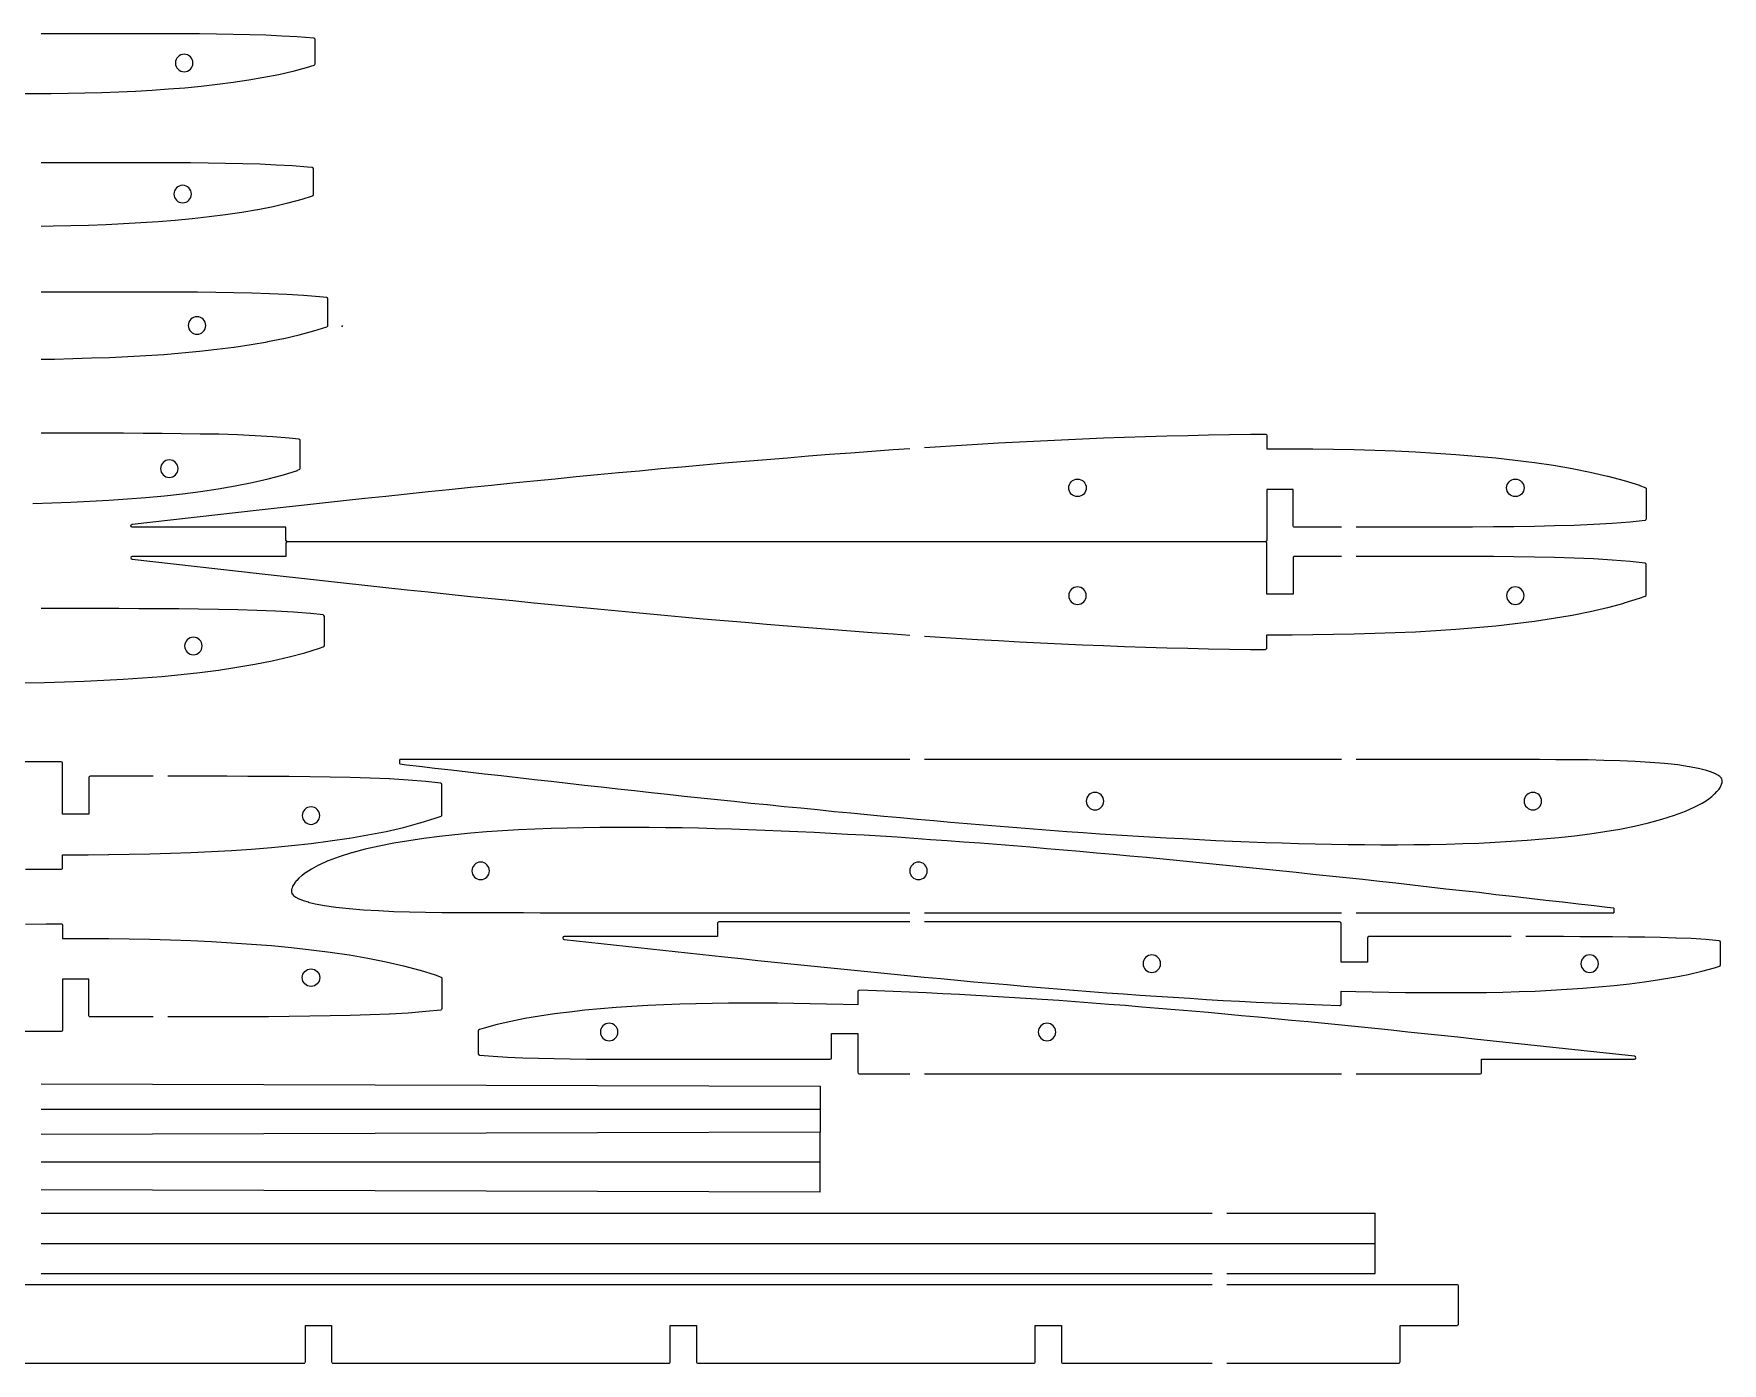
# Model space of a CAD drawing. Header units: millimetres. Extents: x 2 to 380, y 0 to 97.
# Drawn here: x 264.5 to 380.2, y -0.1 to 91 of the extents above; entities that cross this region are included whole.
import ezdxf

# ---------------------------------------------------------------- set-up
doc = ezdxf.new("R2010")
doc.units = ezdxf.units.MM
doc.layers.get('0').update_dxf_attribs({"color": 18, "lineweight": 20, "true_color": 0x000000})
doc.layers.add('+0.1mm', color=18, linetype='Continuous', lineweight=20, true_color=0x000000)

msp = doc.modelspace()

# ---------------------------------------------------------------- linework, layer by layer
at = {"layer": '+0.1mm'}
for p, q in [((284.65, 71), (284.58, 70.9)), ((285.65, 71), (285.58, 70.9)), ((289.57, 40.96), (289.58, 41.27)), ((372.75, 31.07), (372.74, 30.76))]:
    msp.add_line(p, q, dxfattribs=at)
at = {"layer": '+0.1mm', "flags": 128}
for points in [[(263.35, 86.88), (264.51, 86.88, 0.001581), (264.51, 86.88), (265.68, 86.89, 0.00169), (265.68, 86.89), (266.84, 86.91, 0.001779), (266.84, 86.91), (268, 86.93, 0.002018), (268, 86.93), (269.16, 86.97, 0.002115), (269.16, 86.97), (270.31, 87.01, 0.002342), (270.31, 87.01), (271.46, 87.06, 0.002533), (271.46, 87.06), (272.6, 87.13, 0.002841), (272.6, 87.13), (273.73, 87.2, 0.003099), (273.73, 87.2), (274.85, 87.29, 0.003484), (274.85, 87.29), (275.96, 87.4, 0.003827), (275.97, 87.4), (277.07, 87.52, 0.004416), (277.07, 87.52), (278.15, 87.66, 0.004902), (278.15, 87.66), (279.22, 87.82, 0.005676), (279.22, 87.82), (280.26, 88, 0.006612), (280.26, 88), (281.28, 88.2, 0.00755), (281.28, 88.2), (282.25, 88.42, 0.008925), (282.26, 88.42), (283.18, 88.67, 0.010628), (283.18, 88.67), (283.7, 88.83, 0.32761), (283.77, 88.93), (283.77, 90.58, 0.391173), (283.68, 90.68), (282.54, 90.77, 0.005172), (282.54, 90.77), (281.49, 90.83, 0.003807), (281.49, 90.83), (280.4, 90.88, 0.003091), (280.4, 90.88), (279.29, 90.92, 0.00234), (279.29, 90.92), (278.15, 90.94, 0.001762), (278.15, 90.94), (277.01, 90.96, 0.001283), (277.01, 90.96), (275.85, 90.97, 0.000965), (275.85, 90.97), (274.68, 90.97, 0.000575), (274.68, 90.97), (273.51, 90.98, 0.000271), (273.51, 90.98), (272.34, 90.98, 0.00025), (272.34, 90.98), (271.15, 90.98), (269.97, 90.98), (268.78, 90.98), (267.59, 90.98), (266.39, 90.98), (265.2, 90.98), (264.99, 90.98)], [(264.99, 77.81), (265.83, 77.82, 0.001779), (265.83, 77.82), (267.04, 77.84, 0.002018), (267.04, 77.84), (268.25, 77.88, 0.002115), (268.25, 77.88), (269.45, 77.92, 0.002342), (269.45, 77.92), (270.64, 77.98, 0.002533), (270.64, 77.98), (271.83, 78.05, 0.002841), (271.83, 78.05), (273.01, 78.13, 0.003099), (273.01, 78.13), (274.19, 78.22, 0.003484), (274.19, 78.22), (275.35, 78.33, 0.003827), (275.35, 78.33), (276.5, 78.46, 0.004416), (276.5, 78.46), (277.63, 78.6, 0.004902), (277.63, 78.6), (278.74, 78.77, 0.005676), (278.75, 78.77), (279.83, 78.95, 0.006612), (279.84, 78.95), (280.89, 79.16, 0.00755), (280.89, 79.16), (281.91, 79.4, 0.008925), (281.92, 79.4), (282.88, 79.66, 0.010628), (282.88, 79.66), (283.59, 79.88, 0.32761), (283.66, 79.97), (283.66, 81.71, 0.383108), (283.57, 81.81), (283.25, 81.84, 0.007014), (283.25, 81.84), (282.21, 81.93, 0.005172), (282.21, 81.93), (281.11, 81.99, 0.003807), (281.11, 81.99), (279.97, 82.04, 0.003091), (279.97, 82.04), (278.81, 82.08, 0.00234), (278.81, 82.08), (277.63, 82.1, 0.001762), (277.63, 82.1), (276.43, 82.12, 0.001283), (276.43, 82.12), (275.22, 82.13, 0.000965), (275.22, 82.13), (274.01, 82.14, 0.000575), (274.01, 82.14), (272.79, 82.14, 0.000271), (272.79, 82.14), (271.56, 82.14, 0.00025), (271.56, 82.14), (270.33, 82.15), (269.09, 82.15), (267.85, 82.15), (266.61, 82.15), (265.36, 82.15), (264.99, 82.15)], [(284.65, 71), (284.65, 72.82, 0.383108), (284.56, 72.92), (284.07, 72.97, 0.007014), (284.07, 72.97), (282.98, 73.06, 0.005172), (282.98, 73.06), (281.84, 73.12, 0.003807), (281.84, 73.12), (280.65, 73.17, 0.003091), (280.65, 73.17), (279.44, 73.21, 0.00234), (279.44, 73.21), (278.21, 73.24, 0.001762), (278.21, 73.24), (276.96, 73.26, 0.001283), (276.96, 73.26), (275.7, 73.27, 0.000965), (275.7, 73.27), (274.44, 73.28, 0.000575), (274.44, 73.28), (273.17, 73.28, 0.000271), (273.17, 73.28), (271.89, 73.28, 0.00025), (271.89, 73.28), (270.6, 73.28), (269.32, 73.29), (268.03, 73.29), (266.73, 73.29), (265.43, 73.29), (264.99, 73.29)], [(264.99, 68.69), (265.92, 68.7, 0.001779), (265.92, 68.7), (267.18, 68.73, 0.002018), (267.18, 68.73), (268.44, 68.77, 0.002115), (268.44, 68.77), (269.69, 68.81, 0.002342), (269.69, 68.81), (270.94, 68.87, 0.002533), (270.94, 68.87), (272.17, 68.94, 0.002841), (272.18, 68.94), (273.41, 69.02, 0.003099), (273.41, 69.02), (274.63, 69.12, 0.003484), (274.63, 69.12), (275.84, 69.24, 0.003827), (275.84, 69.24), (277.03, 69.37, 0.004416), (277.04, 69.37), (278.21, 69.52, 0.004902), (278.22, 69.52), (279.38, 69.69, 0.005676), (279.38, 69.69), (280.51, 69.88, 0.006612), (280.51, 69.89), (281.61, 70.1, 0.00755), (281.62, 70.1), (282.68, 70.35, 0.008925), (282.68, 70.35), (283.69, 70.62, 0.010628), (283.69, 70.62), (284.58, 70.9)], [(264.44, 58.8), (265.74, 58.84, 0.002115), (265.74, 58.84), (267.04, 58.89, 0.002342), (267.04, 58.89), (268.34, 58.95, 0.002533), (268.34, 58.95), (269.63, 59.02, 0.002841), (269.63, 59.02), (270.91, 59.11, 0.003099), (270.91, 59.11), (272.18, 59.21, 0.003484), (272.18, 59.21), (273.44, 59.33, 0.003827), (273.44, 59.33), (274.68, 59.47, 0.004416), (274.68, 59.47), (275.91, 59.63, 0.004902), (275.91, 59.63), (277.12, 59.8, 0.005676), (277.12, 59.81), (278.3, 60.01, 0.006612), (278.3, 60.01), (279.45, 60.24, 0.00755), (279.45, 60.24), (280.55, 60.49, 0.008925), (280.56, 60.49), (281.6, 60.77, 0.010628), (281.61, 60.77), (282.57, 61.07, 0.012991), (282.57, 61.08), (282.68, 61.12, 0.313287), (282.75, 61.21), (282.75, 63.11, 0.383108), (282.66, 63.21), (282, 63.28, 0.007014), (281.99, 63.28), (280.86, 63.37, 0.005172), (280.86, 63.37), (279.67, 63.44, 0.003807), (279.67, 63.44), (278.44, 63.5, 0.003091), (278.44, 63.5), (277.18, 63.54, 0.00234), (277.18, 63.54), (275.9, 63.56, 0.001762), (275.9, 63.56), (274.6, 63.58, 0.001283), (274.6, 63.58), (273.3, 63.6, 0.000965), (273.29, 63.6), (271.98, 63.6, 0.000575), (271.98, 63.6), (270.65, 63.61, 0.000271), (270.65, 63.61), (269.33, 63.61, 0.00025), (269.32, 63.61), (267.99, 63.61), (266.65, 63.61), (265.31, 63.61), (264.99, 63.61)], [(281.87, 56.18, -0.414178), (281.77, 56.28), (281.77, 57.18), (271.24, 57.18, -0.945405), (271.23, 57.38), (279.93, 58.36), (281.38, 58.52), (282.83, 58.68), (284.28, 58.84), (285.72, 59, -0.000273), (285.72, 59), (287.17, 59.16, -0.000261), (287.17, 59.16), (288.62, 59.31, -0.000257), (288.62, 59.31), (290.07, 59.46, -0.000256), (290.07, 59.46), (291.52, 59.62, -0.000263), (291.52, 59.62), (292.96, 59.77, -0.000261), (292.96, 59.77), (294.41, 59.92), (295.86, 60.06, -0.000256), (295.86, 60.06), (297.31, 60.21), (298.76, 60.35, -0.000272), (298.76, 60.35), (300.21, 60.5, -0.000272), (300.21, 60.5), (301.66, 60.64, -0.000292), (301.66, 60.64), (303.11, 60.78, -0.000333), (303.11, 60.78), (304.55, 60.92, -0.000291), (304.55, 60.92), (306, 61.05, -0.00039), (306, 61.05), (307.45, 61.19, -0.000334), (307.45, 61.19), (308.9, 61.32, -0.00039), (308.9, 61.32), (310.35, 61.45, -0.00043), (310.35, 61.45), (311.79, 61.58, -0.000391), (311.79, 61.58), (313.24, 61.7, -0.00049), (313.24, 61.7), (314.69, 61.82, -0.00047), (314.69, 61.82), (316.13, 61.94, -0.000531), (316.13, 61.94), (317.58, 62.06, -0.000509), (317.58, 62.06), (319.02, 62.17, -0.000572), (319.02, 62.17), (320.47, 62.28, -0.00057), (320.47, 62.28), (321.91, 62.39, -0.000571), (321.91, 62.39), (323.36, 62.49, -0.000693), (323.36, 62.49), (324.51, 62.57)], [(325.51, 62.64), (326.25, 62.68, -0.000692), (326.25, 62.68), (327.69, 62.78, -0.000694), (327.69, 62.78), (329.14, 62.86, -0.000712), (329.14, 62.86), (330.58, 62.95, -0.000753), (330.58, 62.95), (332.02, 63.03, -0.000792), (332.02, 63.03), (333.47, 63.1, -0.000812), (333.47, 63.1), (334.91, 63.17, -0.000813), (334.91, 63.17), (336.35, 63.23, -0.000893), (336.35, 63.23), (337.79, 63.29, -0.000933), (337.79, 63.29), (339.23, 63.35, -0.000915), (339.23, 63.35), (340.67, 63.4, -0.001055), (340.67, 63.4), (342.11, 63.44, -0.001077), (342.11, 63.44), (343.55, 63.47, -0.001118), (343.55, 63.47), (344.98, 63.5, -0.001201), (344.98, 63.5), (346.42, 63.53, -0.001284), (346.42, 63.53), (347.85, 63.54, -0.001369), (347.85, 63.54), (348.87, 63.55, -0.41581), (348.97, 63.45), (348.97, 62.55), (350.71, 62.55, -0.001581), (350.71, 62.55), (352.13, 62.54, -0.00169), (352.13, 62.54), (353.54, 62.52, -0.001779), (353.54, 62.52), (354.95, 62.49, -0.002018), (354.96, 62.49), (356.36, 62.45, -0.002115), (356.36, 62.45), (357.76, 62.4, -0.002342), (357.76, 62.4), (359.16, 62.34, -0.002533), (359.16, 62.34), (360.55, 62.26, -0.002841), (360.55, 62.26), (361.93, 62.16, -0.003099), (361.93, 62.16), (363.29, 62.05, -0.003484), (363.3, 62.05), (364.65, 61.92, -0.003827), (364.65, 61.92), (365.99, 61.78, -0.004416), (365.99, 61.78), (367.31, 61.61, -0.004902), (367.32, 61.61), (368.62, 61.42, -0.005676), (368.62, 61.42), (369.89, 61.2, -0.006612), (369.89, 61.2), (371.13, 60.95, -0.00755), (371.13, 60.95), (372.32, 60.68, -0.008925), (372.33, 60.68), (373.45, 60.37, -0.010628), (373.46, 60.37), (374.5, 60.05, -0.012991), (374.5, 60.04), (374.9, 59.9, -0.313287), (374.97, 59.8), (374.97, 57.74, -0.383108), (374.88, 57.64), (373.86, 57.53, -0.007014), (373.86, 57.53), (372.64, 57.44, -0.005172), (372.64, 57.44), (371.36, 57.36, -0.003807), (371.36, 57.36), (370.03, 57.3, -0.003091), (370.03, 57.3), (368.68, 57.26, -0.00234), (368.68, 57.26), (367.3, 57.23, -0.001762), (367.3, 57.23), (365.9, 57.21, -0.001283), (365.9, 57.21), (364.49, 57.2, -0.000965), (364.49, 57.2), (363.07, 57.19, -0.000575), (363.07, 57.19), (361.65, 57.18, -0.000271), (361.65, 57.18), (360.22, 57.18, -0.00025), (360.22, 57.18), (358.78, 57.18), (357.34, 57.18), (355.9, 57.18), (355.09, 57.18)], [(354.09, 57.18), (352.99, 57.18), (350.87, 57.18, -0.414214), (350.77, 57.28), (350.77, 59.77), (348.97, 59.77), (348.97, 56.28, -0.414201), (348.87, 56.18)], [(281.87, 56.18, 0.414178), (281.77, 56.08), (281.77, 55.18), (271.24, 55.18, 0.945405), (271.23, 54.98), (279.93, 54), (281.38, 53.84), (282.83, 53.68), (284.28, 53.52), (285.72, 53.36, 0.000273), (285.72, 53.36), (287.17, 53.2, 0.000261), (287.17, 53.2), (288.62, 53.05, 0.000257), (288.62, 53.05), (290.07, 52.89, 0.000256), (290.07, 52.89), (291.52, 52.74, 0.000263), (291.52, 52.74), (292.96, 52.59, 0.000261), (292.96, 52.59), (294.41, 52.44), (295.86, 52.29, 0.000256), (295.86, 52.29), (297.31, 52.15), (298.76, 52, 0.000272), (298.76, 52), (300.21, 51.86, 0.000272), (300.21, 51.86), (301.66, 51.72, 0.000292), (301.66, 51.72), (303.11, 51.58, 0.000333), (303.11, 51.58), (304.55, 51.44, 0.000291), (304.55, 51.44), (306, 51.3, 0.00039), (306, 51.3), (307.45, 51.17, 0.000334), (307.45, 51.17), (308.9, 51.04, 0.00039), (308.9, 51.04), (310.35, 50.91, 0.00043), (310.35, 50.91), (311.79, 50.78, 0.000391), (311.79, 50.78), (313.24, 50.66, 0.00049), (313.24, 50.66), (314.69, 50.53, 0.00047), (314.69, 50.53), (316.13, 50.42, 0.000531), (316.13, 50.42), (317.58, 50.3, 0.000509), (317.58, 50.3), (319.02, 50.19, 0.000572), (319.02, 50.19), (320.47, 50.08, 0.00057), (320.47, 50.08), (321.91, 49.97, 0.000571), (321.91, 49.97), (323.36, 49.87, 0.000693), (323.36, 49.87), (324.51, 49.79)], [(354.09, 55.18), (352.99, 55.18), (350.87, 55.18, 0.414214), (350.77, 55.08), (350.77, 52.59), (348.97, 52.59), (348.97, 56.08, 0.414201), (348.87, 56.18)], [(325.51, 49.72), (326.25, 49.67, 0.000692), (326.25, 49.67), (327.69, 49.58, 0.000694), (327.69, 49.58), (329.14, 49.49, 0.000712), (329.14, 49.49), (330.58, 49.41, 0.000753), (330.58, 49.41), (332.02, 49.33, 0.000792), (332.02, 49.33), (333.47, 49.26, 0.000812), (333.47, 49.26), (334.91, 49.19, 0.000813), (334.91, 49.19), (336.35, 49.12, 0.000893), (336.35, 49.12), (337.79, 49.07, 0.000933), (337.79, 49.07), (339.23, 49.01, 0.000915), (339.23, 49.01), (340.67, 48.96, 0.001055), (340.67, 48.96), (342.11, 48.92, 0.001077), (342.11, 48.92), (343.55, 48.88, 0.001118), (343.55, 48.88), (344.98, 48.85, 0.001201), (344.98, 48.85), (346.42, 48.83, 0.001284), (346.42, 48.83), (347.85, 48.81, 0.001369), (347.85, 48.81), (348.87, 48.81, 0.41581), (348.97, 48.91), (348.97, 49.81), (350.71, 49.81, 0.001581), (350.71, 49.81), (352.13, 49.82, 0.00169), (352.13, 49.82), (353.54, 49.84, 0.001779), (353.54, 49.84), (354.95, 49.87, 0.002018), (354.96, 49.87), (356.36, 49.91, 0.002115), (356.36, 49.91), (357.76, 49.96, 0.002342), (357.76, 49.96), (359.16, 50.02, 0.002533), (359.16, 50.02), (360.55, 50.1, 0.002841), (360.55, 50.1), (361.93, 50.19, 0.003099), (361.93, 50.19), (363.29, 50.3, 0.003484), (363.3, 50.31), (364.65, 50.43, 0.003827), (364.65, 50.43), (365.99, 50.58, 0.004416), (365.99, 50.58), (367.31, 50.75, 0.004902), (367.32, 50.75), (368.62, 50.94, 0.005676), (368.62, 50.94), (369.89, 51.16, 0.006612), (369.89, 51.16), (371.13, 51.41, 0.00755), (371.13, 51.41), (372.32, 51.68, 0.008925), (372.33, 51.68), (373.45, 51.98, 0.010628), (373.46, 51.99), (374.5, 52.31, 0.012991), (374.5, 52.31), (374.9, 52.46, 0.313287), (374.97, 52.56), (374.97, 54.62, 0.383108), (374.88, 54.72), (373.86, 54.82, 0.007014), (373.86, 54.83), (372.64, 54.92, 0.005172), (372.64, 54.92), (371.36, 55, 0.003807), (371.36, 55), (370.03, 55.05, 0.003091), (370.03, 55.05), (368.68, 55.1, 0.00234), (368.68, 55.1), (367.3, 55.13, 0.001762), (367.3, 55.13), (365.9, 55.15, 0.001283), (365.9, 55.15), (364.49, 55.16, 0.000965), (364.49, 55.16), (363.07, 55.17, 0.000575), (363.07, 55.17), (361.65, 55.17, 0.000271), (361.65, 55.17), (360.22, 55.18, 0.00025), (360.22, 55.18), (358.78, 55.18), (357.34, 55.18), (355.9, 55.18), (355.09, 55.18)], [(263.87, 46.51), (265.23, 46.54, 0.002018), (265.23, 46.54), (266.59, 46.58, 0.002115), (266.59, 46.58), (267.94, 46.63, 0.002342), (267.94, 46.63), (269.29, 46.69, 0.002533), (269.29, 46.69), (270.62, 46.76, 0.002841), (270.62, 46.76), (271.95, 46.85, 0.003099), (271.95, 46.85), (273.27, 46.96, 0.003484), (273.27, 46.96), (274.58, 47.08, 0.003827), (274.58, 47.08), (275.87, 47.23, 0.004416), (275.88, 47.23), (277.15, 47.39, 0.004902), (277.15, 47.39), (278.4, 47.58, 0.005676), (278.41, 47.58), (279.63, 47.79, 0.006612), (279.63, 47.79), (280.83, 48.02, 0.00755), (280.83, 48.02), (281.98, 48.29, 0.008925), (281.98, 48.29), (283.07, 48.58, 0.010628), (283.07, 48.58), (284.07, 48.9, 0.012991), (284.08, 48.9), (284.33, 48.99, 0.313287), (284.4, 49.09), (284.4, 51.07, 0.383108), (284.31, 51.17), (283.47, 51.26, 0.007014), (283.46, 51.26), (282.29, 51.35, 0.005172), (282.29, 51.35), (281.05, 51.42, 0.003807), (281.05, 51.42), (279.77, 51.48, 0.003091), (279.77, 51.48), (278.47, 51.52, 0.00234), (278.47, 51.52), (277.14, 51.55, 0.001762), (277.14, 51.55), (275.79, 51.57, 0.001283), (275.79, 51.57), (274.43, 51.58, 0.000965), (274.43, 51.58), (273.06, 51.59, 0.000575), (273.06, 51.59), (271.69, 51.59, 0.000271), (271.69, 51.59), (270.31, 51.6, 0.00025), (270.31, 51.6), (268.92, 51.6), (267.53, 51.6), (266.14, 51.6), (264.99, 51.6)], [(272.67, 40.11), (271.94, 40.11), (270.49, 40.11), (268.36, 40.11, 0.414214), (268.26, 40.01), (268.26, 37.52), (266.46, 37.52), (266.46, 41.01, 0.414201), (266.36, 41.11)], [(289.57, 40.96), (290.03, 40.9, 0.000539), (290.03, 40.9), (290.93, 40.8, 0.000914), (290.93, 40.8), (291.98, 40.67, 0.000579), (291.98, 40.67), (293.1, 40.55), (294.24, 40.42), (295.38, 40.29), (296.52, 40.16), (297.66, 40.03), (298.8, 39.9), (299.94, 39.77), (301.08, 39.64), (302.22, 39.51), (303.36, 39.38), (304.5, 39.25), (305.64, 39.13), (306.78, 39, 0.000273), (306.78, 39), (307.92, 38.88, 0.000261), (307.92, 38.88), (309.06, 38.76, 0.000257), (309.06, 38.76), (310.2, 38.64, 0.000256), (310.2, 38.64), (311.33, 38.52, 0.000263), (311.34, 38.52), (312.47, 38.4, 0.000261), (312.47, 38.4), (313.61, 38.28), (314.75, 38.17, 0.000256), (314.76, 38.17), (315.9, 38.05), (317.04, 37.94, 0.000272), (317.04, 37.94), (318.18, 37.83, 0.000272), (318.18, 37.83), (319.32, 37.71, 0.000292), (319.32, 37.71), (320.46, 37.6, 0.000333), (320.46, 37.6), (321.59, 37.5, 0.000291), (321.6, 37.5), (322.73, 37.39, 0.00039), (322.73, 37.39), (323.87, 37.28, 0.000334), (323.87, 37.28), (325.01, 37.18, 0.00039), (325.01, 37.18), (326.15, 37.08, 0.00043), (326.15, 37.08), (327.29, 36.98, 0.000391), (327.29, 36.98), (328.43, 36.88, 0.00049), (328.43, 36.88), (329.57, 36.78, 0.00047), (329.57, 36.78), (330.71, 36.69, 0.000531), (330.71, 36.69), (331.84, 36.6, 0.000509), (331.84, 36.6), (332.98, 36.51, 0.000572), (332.98, 36.51), (334.12, 36.42, 0.00057), (334.12, 36.42), (335.26, 36.34, 0.000571), (335.26, 36.34), (336.39, 36.26, 0.000693), (336.39, 36.26), (337.53, 36.18, 0.000631), (337.53, 36.18), (338.67, 36.11, 0.000692), (338.67, 36.11), (339.8, 36.03, 0.000694), (339.8, 36.03), (340.94, 35.97, 0.000712), (340.94, 35.97), (342.07, 35.9, 0.000753), (342.07, 35.9), (343.21, 35.84, 0.000792), (343.21, 35.84), (344.35, 35.78, 0.000812), (344.35, 35.78), (345.48, 35.72, 0.000813), (345.48, 35.72), (346.62, 35.67, 0.000893), (346.62, 35.67), (347.75, 35.63, 0.000933), (347.75, 35.63), (348.88, 35.58, 0.000915), (348.88, 35.58), (350.02, 35.55, 0.001055), (350.02, 35.55), (351.15, 35.51, 0.001077), (351.15, 35.51), (352.28, 35.48, 0.001118), (352.28, 35.48), (353.41, 35.46, 0.001201), (353.41, 35.46), (354.54, 35.44, 0.001284), (354.54, 35.44), (355.67, 35.43, 0.001369), (355.67, 35.43), (356.79, 35.42, 0.001453), (356.79, 35.42), (357.92, 35.42, 0.001581), (357.92, 35.42), (359.04, 35.43, 0.00169), (359.04, 35.43), (360.16, 35.45, 0.001779), (360.16, 35.45), (361.28, 35.47, 0.002018), (361.28, 35.47), (362.39, 35.5, 0.002115), (362.39, 35.5), (363.5, 35.54, 0.002342), (363.5, 35.54), (364.61, 35.59, 0.002533), (364.61, 35.59), (365.71, 35.66, 0.002841), (365.71, 35.66), (366.8, 35.73, 0.003099), (366.8, 35.73), (367.89, 35.82, 0.003484), (367.89, 35.82), (368.97, 35.92, 0.003827), (368.97, 35.92), (370.04, 36.04, 0.004416), (370.04, 36.04), (371.09, 36.17, 0.004902), (371.09, 36.17), (372.13, 36.33, 0.005676), (372.13, 36.33), (373.15, 36.5, 0.006612), (373.16, 36.5), (374.15, 36.7, 0.00755), (374.15, 36.7), (375.12, 36.92, 0.008925), (375.12, 36.92), (376.04, 37.17, 0.010628), (376.04, 37.17), (376.9, 37.44, 0.012991), (376.9, 37.44), (377.66, 37.72, 0.015685), (377.66, 37.72), (378.3, 38.01, 0.017676), (378.3, 38.01), (378.79, 38.27, 0.018881), (378.8, 38.28), (379.17, 38.51, 0.019406), (379.17, 38.51), (379.45, 38.72, 0.019795), (379.45, 38.72), (379.65, 38.9, 0.02026), (379.66, 38.9), (379.81, 39.06, 0.020788), (379.81, 39.07), (379.93, 39.2, 0.02189), (379.93, 39.21), (380.02, 39.33, 0.023636), (380.02, 39.34), (380.08, 39.45, 0.027369), (380.09, 39.46), (380.13, 39.57, 0.034266), (380.13, 39.58), (380.16, 39.68, 0.048987), (380.16, 39.7), (380.17, 39.81, 0.076828), (380.17, 39.84), (380.14, 39.94, 0.119973), (380.12, 39.98), (380.03, 40.08, 0.057914), (380.01, 40.1), (379.88, 40.19, 0.034198), (379.87, 40.2), (379.66, 40.31, 0.024545), (379.65, 40.31), (379.38, 40.42, 0.019006), (379.37, 40.42), (379.02, 40.54, 0.015777), (379.01, 40.54), (378.54, 40.65, 0.013218), (378.53, 40.65), (377.92, 40.77, 0.011254), (377.91, 40.77), (377.13, 40.89, 0.009003), (377.13, 40.89), (376.21, 40.98, 0.007014), (376.21, 40.99), (375.23, 41.06, 0.005172), (375.23, 41.06), (374.21, 41.12, 0.003807), (374.2, 41.12), (373.15, 41.17, 0.003091), (373.15, 41.17), (372.07, 41.2, 0.00234), (372.07, 41.2), (370.98, 41.23, 0.001762), (370.98, 41.23), (369.88, 41.24, 0.001283), (369.88, 41.24), (368.77, 41.25, 0.000965), (368.77, 41.25), (367.65, 41.26, 0.000575), (367.65, 41.26), (366.53, 41.26, 0.000271), (366.53, 41.26), (365.4, 41.27, 0.00025), (365.4, 41.27), (364.27, 41.27), (363.13, 41.27), (362, 41.27), (360.86, 41.27), (359.71, 41.27), (358.57, 41.27), (357.42, 41.27), (356.27, 41.27), (355.12, 41.27), (355.09, 41.27)], [(263.92, 33.76), (265.35, 33.75, 0.001369), (265.35, 33.75), (266.36, 33.74, 0.41581), (266.46, 33.84), (266.46, 34.74), (268.2, 34.74, 0.001581), (268.21, 34.74), (269.62, 34.75, 0.00169), (269.63, 34.75), (271.04, 34.77, 0.001779), (271.04, 34.77), (272.45, 34.8, 0.002018), (272.45, 34.8), (273.86, 34.84, 0.002115), (273.86, 34.84), (275.26, 34.89, 0.002342), (275.26, 34.89), (276.66, 34.95, 0.002533), (276.66, 34.95), (278.04, 35.03, 0.002841), (278.04, 35.03), (279.42, 35.13, 0.003099), (279.42, 35.13), (280.79, 35.24, 0.003484), (280.79, 35.24), (282.15, 35.36, 0.003827), (282.15, 35.36), (283.49, 35.51, 0.004416), (283.49, 35.51), (284.81, 35.68, 0.004902), (284.81, 35.68), (286.11, 35.87, 0.005676), (286.12, 35.87), (287.39, 36.09, 0.006612), (287.39, 36.09), (288.63, 36.34, 0.00755), (288.63, 36.34), (289.82, 36.61, 0.008925), (289.82, 36.61), (290.95, 36.92, 0.010628), (290.96, 36.92), (292, 37.24, 0.012991), (292, 37.25), (292.4, 37.39, 0.313287), (292.46, 37.49), (292.46, 39.55, 0.383108), (292.37, 39.65), (291.36, 39.76, 0.007014), (291.36, 39.76), (290.14, 39.85, 0.005172), (290.14, 39.85), (288.86, 39.93, 0.003807), (288.85, 39.93), (287.53, 39.99, 0.003091), (287.53, 39.99), (286.17, 40.03, 0.00234), (286.17, 40.03), (284.79, 40.06, 0.001762), (284.79, 40.06), (283.4, 40.08, 0.001283), (283.4, 40.08), (281.99, 40.09, 0.000965), (281.99, 40.09), (280.57, 40.1, 0.000575), (280.57, 40.1), (279.15, 40.1, 0.000271), (279.15, 40.1), (277.71, 40.11, 0.00025), (277.71, 40.11), (276.28, 40.11), (274.84, 40.11), (273.67, 40.11)], [(372.75, 31.07), (372.28, 31.13, 0.000539), (372.28, 31.13), (371.39, 31.24, 0.000914), (371.39, 31.24), (370.33, 31.36, 0.000579), (370.33, 31.36), (369.22, 31.49), (368.08, 31.61), (366.94, 31.74), (365.8, 31.87), (364.66, 32), (363.52, 32.14), (362.37, 32.27), (361.23, 32.39), (360.09, 32.52), (358.96, 32.65), (357.82, 32.78), (356.68, 32.9), (355.54, 33.03, 0.000273), (355.54, 33.03), (354.4, 33.15, 0.000261), (354.4, 33.15), (353.26, 33.27, 0.000257), (353.26, 33.27), (352.12, 33.39, 0.000256), (352.12, 33.39), (350.98, 33.51, 0.000263), (350.98, 33.51), (349.84, 33.63, 0.000261), (349.84, 33.63), (348.7, 33.75), (347.56, 33.86, 0.000256), (347.56, 33.86), (346.42, 33.98), (345.28, 34.09, 0.000272), (345.28, 34.09), (344.14, 34.21, 0.000272), (344.14, 34.21), (343, 34.32, 0.000292), (343, 34.32), (341.86, 34.43, 0.000333), (341.86, 34.43), (340.72, 34.54, 0.000291), (340.72, 34.54), (339.58, 34.64, 0.00039), (339.58, 34.64), (338.44, 34.75, 0.000334), (338.44, 34.75), (337.3, 34.85, 0.00039), (337.3, 34.85), (336.16, 34.95, 0.00043), (336.16, 34.95), (335.03, 35.05, 0.000391), (335.03, 35.05), (333.89, 35.15, 0.00049), (333.89, 35.15), (332.75, 35.25, 0.00047), (332.75, 35.25), (331.61, 35.34, 0.000531), (331.61, 35.34), (330.47, 35.43, 0.000509), (330.47, 35.43), (329.34, 35.52, 0.000572), (329.33, 35.52), (328.2, 35.61, 0.00057), (328.2, 35.61), (327.06, 35.69, 0.000571), (327.06, 35.69), (325.92, 35.77, 0.000693), (325.92, 35.77), (324.79, 35.85, 0.000631), (324.79, 35.85), (323.65, 35.93, 0.000692), (323.65, 35.93), (322.51, 36, 0.000694), (322.51, 36), (321.38, 36.07, 0.000712), (321.38, 36.07), (320.24, 36.13, 0.000753), (320.24, 36.13), (319.11, 36.19, 0.000792), (319.11, 36.19), (317.97, 36.25, 0.000812), (317.97, 36.25), (316.84, 36.31, 0.000813), (316.83, 36.31), (315.7, 36.36, 0.000893), (315.7, 36.36), (314.57, 36.4, 0.000933), (314.57, 36.4), (313.43, 36.45, 0.000915), (313.43, 36.45), (312.3, 36.49, 0.001055), (312.3, 36.49), (311.17, 36.52, 0.001077), (311.17, 36.52), (310.04, 36.55, 0.001118), (310.04, 36.55), (308.91, 36.57, 0.001201), (308.91, 36.57), (307.78, 36.59, 0.001284), (307.78, 36.59), (306.65, 36.6, 0.001369), (306.65, 36.6), (305.52, 36.61, 0.001453), (305.52, 36.61), (304.4, 36.61, 0.001581), (304.4, 36.61), (303.28, 36.6, 0.00169), (303.28, 36.6), (302.16, 36.59, 0.001779), (302.16, 36.59), (301.04, 36.56, 0.002018), (301.04, 36.56), (299.93, 36.53, 0.002115), (299.93, 36.53), (298.82, 36.49, 0.002342), (298.82, 36.49), (297.71, 36.44, 0.002533), (297.71, 36.44), (296.61, 36.38, 0.002841), (296.61, 36.38), (295.52, 36.3, 0.003099), (295.51, 36.3), (294.43, 36.21, 0.003484), (294.43, 36.21), (293.35, 36.11, 0.003827), (293.35, 36.11), (292.28, 35.99, 0.004416), (292.28, 35.99), (291.22, 35.86, 0.004902), (291.22, 35.86), (290.18, 35.7, 0.005676), (290.18, 35.7), (289.16, 35.53, 0.006612), (289.16, 35.53), (288.16, 35.33, 0.00755), (288.16, 35.33), (287.2, 35.11, 0.008925), (287.2, 35.11), (286.28, 34.86, 0.010628), (286.27, 34.86), (285.42, 34.59, 0.012991), (285.42, 34.59), (284.66, 34.31, 0.015685), (284.65, 34.31), (284.02, 34.03, 0.017676), (284.01, 34.02), (283.52, 33.76, 0.018881), (283.52, 33.76), (283.15, 33.52, 0.019406), (283.14, 33.52), (282.87, 33.32, 0.019795), (282.86, 33.31), (282.66, 33.13, 0.02026), (282.66, 33.13), (282.51, 32.97, 0.020788), (282.5, 32.97), (282.39, 32.83, 0.02189), (282.38, 32.82), (282.3, 32.7, 0.023636), (282.3, 32.69), (282.23, 32.58, 0.027369), (282.23, 32.57), (282.19, 32.46, 0.034266), (282.18, 32.45), (282.15, 32.35, 0.048987), (282.15, 32.33), (282.15, 32.22, 0.076828), (282.15, 32.19), (282.17, 32.09, 0.119973), (282.2, 32.05), (282.28, 31.95, 0.057914), (282.3, 31.93), (282.44, 31.84, 0.034198), (282.45, 31.83), (282.66, 31.72, 0.024545), (282.67, 31.72), (282.94, 31.61, 0.019006), (282.94, 31.61), (283.3, 31.5, 0.015777), (283.3, 31.49), (283.78, 31.38, 0.013218), (283.78, 31.38), (284.4, 31.26, 0.011254), (284.4, 31.26), (285.18, 31.15, 0.009003), (285.19, 31.15), (286.11, 31.05, 0.007014), (286.11, 31.05), (287.09, 30.97, 0.005172), (287.09, 30.97), (288.11, 30.91, 0.003807), (288.11, 30.91), (289.17, 30.86, 0.003091), (289.17, 30.86), (290.24, 30.83, 0.00234), (290.24, 30.83), (291.33, 30.81, 0.001762), (291.33, 30.81), (292.44, 30.79, 0.001283), (292.44, 30.79), (293.55, 30.78, 0.000965), (293.55, 30.78), (294.67, 30.77, 0.000575), (294.67, 30.77), (295.79, 30.77, 0.000271), (295.79, 30.77), (296.92, 30.77, 0.00025), (296.92, 30.77), (298.05, 30.77), (299.18, 30.76), (300.32, 30.76), (301.46, 30.76), (302.6, 30.76), (303.75, 30.76), (304.89, 30.76), (306.04, 30.76), (307.19, 30.76), (308.34, 30.76), (309.49, 30.76), (310.64, 30.76), (311.79, 30.76), (312.94, 30.76), (314.09, 30.76), (315.24, 30.76), (316.38, 30.76), (317.53, 30.76), (318.68, 30.76), (319.82, 30.76), (320.97, 30.76), (322.11, 30.76), (323.26, 30.76), (324.41, 30.76), (324.51, 30.76)], [(324.51, 30.13), (315.43, 30.13), (311.43, 30.13, 0.414219), (311.33, 30.03), (311.33, 29.13), (300.84, 29.13, 0.947571), (300.83, 28.93), (311.81, 27.74, 0.000261), (311.81, 27.74), (312.95, 27.62, 0.000257), (312.95, 27.62), (314.09, 27.5, 0.000256), (314.09, 27.5), (315.23, 27.38, 0.000263), (315.23, 27.38), (316.37, 27.26, 0.000261), (316.37, 27.26), (317.51, 27.15), (318.65, 27.03, 0.000256), (318.65, 27.03), (319.79, 26.91), (320.93, 26.8, 0.000272), (320.93, 26.8), (322.07, 26.69, 0.000272), (322.07, 26.69), (323.21, 26.58, 0.000292), (323.21, 26.58), (324.35, 26.47, 0.000333), (324.35, 26.47), (325.49, 26.36, 0.000291), (325.49, 26.36), (326.63, 26.25, 0.00039), (326.63, 26.25), (327.77, 26.15, 0.000334), (327.77, 26.15), (328.9, 26.04, 0.00039), (328.9, 26.04), (330.04, 25.94, 0.00043), (330.04, 25.94), (331.18, 25.84, 0.000391), (331.18, 25.84), (332.32, 25.74, 0.00049), (332.32, 25.74), (333.46, 25.65, 0.00047), (333.46, 25.65), (334.6, 25.55, 0.000531), (334.6, 25.55), (335.73, 25.46, 0.000509), (335.74, 25.46), (336.87, 25.37, 0.000572), (336.87, 25.37), (338.01, 25.28, 0.00057), (338.01, 25.28), (339.15, 25.2, 0.000571), (339.15, 25.2), (340.28, 25.12, 0.000693), (340.28, 25.12), (341.42, 25.04, 0.000631), (341.42, 25.04), (342.56, 24.97, 0.000692), (342.56, 24.97), (343.69, 24.9, 0.000694), (343.69, 24.9), (344.83, 24.83, 0.000712), (344.83, 24.83), (345.97, 24.76, 0.000753), (345.97, 24.76), (347.1, 24.7, 0.000792), (347.1, 24.7), (348.24, 24.64, 0.000812), (348.24, 24.64), (349.37, 24.59, 0.000813), (349.37, 24.59), (350.51, 24.54, 0.000893), (350.51, 24.54), (351.64, 24.49, 0.000933), (351.64, 24.49), (352.78, 24.45, 0.000915), (352.78, 24.45), (353.96, 24.41, 0.424167), (354.06, 24.51), (354.06, 25.4), (355.07, 25.37, 0.001077), (355.07, 25.37), (356.19, 25.35, 0.001118), (356.19, 25.35), (357.32, 25.32, 0.001201), (357.32, 25.32), (358.44, 25.3, 0.001284), (358.44, 25.3), (359.57, 25.29, 0.001369), (359.57, 25.29), (360.69, 25.29, 0.001453), (360.69, 25.29), (361.8, 25.29, 0.001581), (361.81, 25.29), (362.92, 25.29, 0.00169), (362.92, 25.29), (364.03, 25.31, 0.001779), (364.03, 25.31), (365.14, 25.33, 0.002018), (365.14, 25.33), (366.25, 25.36, 0.002115), (366.25, 25.36), (367.35, 25.4, 0.002342), (367.35, 25.4), (368.45, 25.45, 0.002533), (368.45, 25.45), (369.53, 25.52, 0.002841), (369.54, 25.52), (370.62, 25.59, 0.003099), (370.62, 25.59), (371.69, 25.68, 0.003484), (371.69, 25.68), (372.76, 25.78, 0.003827), (372.76, 25.78), (373.81, 25.89, 0.004416), (373.81, 25.89), (374.85, 26.03, 0.004902), (374.85, 26.03), (375.87, 26.18, 0.005676), (375.87, 26.18), (376.86, 26.35, 0.006612), (376.87, 26.35), (377.83, 26.54, 0.00755), (377.84, 26.54), (378.77, 26.75, 0.008925), (378.77, 26.76), (379.65, 26.99, 0.010628), (379.65, 26.99), (379.99, 27.1, 0.32761), (380.06, 27.19), (380.06, 28.75, 0.391173), (379.97, 28.85), (379.05, 28.93, 0.005172), (379.05, 28.93), (378.05, 28.99, 0.003807), (378.04, 28.99), (377.01, 29.03, 0.003091), (377, 29.03), (375.94, 29.06, 0.00234), (375.94, 29.06), (374.86, 29.09, 0.001762), (374.85, 29.09), (373.76, 29.1, 0.001283), (373.76, 29.1), (372.65, 29.11, 0.000965), (372.65, 29.11), (371.54, 29.12, 0.000575), (371.54, 29.12), (370.41, 29.12, 0.000271), (370.41, 29.12), (369.29, 29.13, 0.00025), (369.29, 29.13), (368.16, 29.13), (367.02, 29.13), (366.71, 29.13)], [(365.71, 29.13), (364.75, 29.13), (363.6, 29.13), (362.46, 29.13), (361.31, 29.13), (360.16, 29.13), (359.02, 29.13), (357.87, 29.13), (356.72, 29.13), (355.96, 29.13, 0.414206), (355.86, 29.03), (355.86, 27.37), (354.06, 27.37), (354.06, 30.03, 0.414209), (353.96, 30.13), (325.51, 30.13)], [(263.92, 29.98), (265.35, 30, -0.001369), (265.35, 30), (266.36, 30, -0.41581), (266.46, 29.9), (266.46, 29.01), (268.2, 29.01, -0.001581), (268.21, 29.01), (269.62, 29, -0.00169), (269.63, 29), (271.04, 28.98, -0.001779), (271.04, 28.98), (272.45, 28.95, -0.002018), (272.45, 28.95), (273.86, 28.91, -0.002115), (273.86, 28.91), (275.26, 28.86, -0.002342), (275.26, 28.86), (276.66, 28.79, -0.002533), (276.66, 28.79), (278.04, 28.71, -0.002841), (278.04, 28.71), (279.42, 28.62, -0.003099), (279.42, 28.62), (280.79, 28.51, -0.003484), (280.79, 28.51), (282.15, 28.38, -0.003827), (282.15, 28.38), (283.49, 28.23, -0.004416), (283.49, 28.23), (284.81, 28.06, -0.004902), (284.81, 28.06), (286.11, 27.87, -0.005676), (286.12, 27.87), (287.39, 27.65, -0.006612), (287.39, 27.65), (288.63, 27.41, -0.00755), (288.63, 27.41), (289.82, 27.13, -0.008925), (289.82, 27.13), (290.95, 26.83, -0.010628), (290.96, 26.83), (292, 26.5, -0.012991), (292, 26.5), (292.4, 26.35, -0.313287), (292.46, 26.26), (292.46, 24.2, -0.383108), (292.37, 24.1), (291.36, 23.99, -0.007014), (291.36, 23.99), (290.14, 23.89, -0.005172), (290.14, 23.89), (288.86, 23.82, -0.003807), (288.85, 23.82), (287.53, 23.76, -0.003091), (287.53, 23.76), (286.17, 23.72, -0.00234), (286.17, 23.72), (284.79, 23.69, -0.001762), (284.79, 23.69), (283.4, 23.67, -0.001283), (283.4, 23.67), (281.99, 23.65, -0.000965), (281.99, 23.65), (280.57, 23.64, -0.000575), (280.57, 23.64), (279.15, 23.64, -0.000271), (279.15, 23.64), (277.71, 23.64, -0.00025), (277.71, 23.64), (276.28, 23.63), (274.84, 23.63), (273.67, 23.63)], [(272.67, 23.63), (271.94, 23.63), (270.49, 23.63), (268.36, 23.63, -0.414214), (268.26, 23.73), (268.26, 26.22), (266.46, 26.22), (266.46, 22.73, -0.414201), (266.36, 22.63)], [(355.09, 19.73), (359.57, 19.73), (363.58, 19.73, 0.414219), (363.68, 19.83), (363.68, 20.73), (374.16, 20.73, 0.947571), (374.17, 20.93), (363.2, 22.11, 0.000261), (363.2, 22.11), (362.06, 22.23, 0.000257), (362.06, 22.23), (360.92, 22.36, 0.000256), (360.92, 22.36), (359.78, 22.47, 0.000263), (359.78, 22.47), (358.64, 22.59, 0.000261), (358.64, 22.59), (357.5, 22.71), (356.36, 22.83, 0.000256), (356.36, 22.83), (355.22, 22.94), (354.08, 23.06, 0.000272), (354.08, 23.06), (352.94, 23.17, 0.000272), (352.94, 23.17), (351.8, 23.28, 0.000292), (351.8, 23.28), (350.66, 23.39, 0.000333), (350.66, 23.39), (349.52, 23.5, 0.000291), (349.52, 23.5), (348.38, 23.61, 0.00039), (348.38, 23.61), (347.24, 23.71, 0.000334), (347.24, 23.71), (346.1, 23.81, 0.00039), (346.1, 23.81), (344.96, 23.92, 0.00043), (344.96, 23.92), (343.83, 24.02, 0.000391), (343.83, 24.02), (342.69, 24.11, 0.00049), (342.69, 24.11), (341.55, 24.21, 0.00047), (341.55, 24.21), (340.41, 24.3, 0.000531), (340.41, 24.3), (339.27, 24.4, 0.000509), (339.27, 24.4), (338.14, 24.48, 0.000572), (338.14, 24.48), (337, 24.57, 0.00057), (337, 24.57), (335.86, 24.65, 0.000571), (335.86, 24.65), (334.72, 24.74, 0.000693), (334.72, 24.74), (333.59, 24.81, 0.000631), (333.59, 24.81), (332.45, 24.89, 0.000692), (332.45, 24.89), (331.31, 24.96, 0.000694), (331.31, 24.96), (330.18, 25.03, 0.000712), (330.18, 25.03), (329.04, 25.09, 0.000753), (329.04, 25.09), (327.91, 25.16, 0.000792), (327.91, 25.16), (326.77, 25.21, 0.000812), (326.77, 25.21), (325.64, 25.27, 0.000813), (325.64, 25.27), (324.5, 25.32, 0.000893), (324.5, 25.32), (323.37, 25.37, 0.000933), (323.37, 25.37), (322.23, 25.41, 0.000915), (322.23, 25.41), (321.05, 25.45, 0.424167), (320.95, 25.35), (320.95, 24.45), (319.94, 24.48, 0.001077), (319.94, 24.48), (318.81, 24.51, 0.001118), (318.81, 24.51), (317.69, 24.53, 0.001201), (317.69, 24.53), (316.56, 24.55, 0.001284), (316.56, 24.55), (315.44, 24.56, 0.001369), (315.44, 24.56), (314.32, 24.57, 0.001453), (314.32, 24.57), (313.2, 24.57, 0.001581), (313.2, 24.57), (312.09, 24.56, 0.00169), (312.09, 24.56), (310.98, 24.55, 0.001779), (310.97, 24.55), (309.87, 24.52, 0.002018), (309.86, 24.52), (308.76, 24.49, 0.002115), (308.76, 24.49), (307.66, 24.45, 0.002342), (307.66, 24.45), (306.56, 24.4, 0.002533), (306.56, 24.4), (305.47, 24.34, 0.002841), (305.47, 24.34), (304.39, 24.27, 0.003099), (304.39, 24.27), (303.32, 24.18, 0.003484), (303.31, 24.18), (302.25, 24.08, 0.003827), (302.25, 24.08), (301.2, 23.96, 0.004416), (301.2, 23.96), (300.16, 23.83, 0.004902), (300.16, 23.83), (299.14, 23.68, 0.005676), (299.14, 23.68), (298.14, 23.51, 0.006612), (298.14, 23.51), (297.17, 23.32, 0.00755), (297.17, 23.32), (296.24, 23.1, 0.008925), (296.24, 23.1), (295.36, 22.86, 0.010628), (295.35, 22.86), (295.02, 22.76, 0.32761), (294.95, 22.66), (294.95, 21.1, 0.391173), (295.04, 21), (295.96, 20.93, 0.005172), (295.96, 20.93), (296.96, 20.87, 0.003807), (296.96, 20.87), (298, 20.82, 0.003091), (298, 20.82), (299.07, 20.79, 0.00234), (299.07, 20.79), (300.15, 20.77, 0.001762), (300.15, 20.77), (301.25, 20.75, 0.001283), (301.25, 20.75), (302.36, 20.74, 0.000965), (302.36, 20.74), (303.47, 20.74, 0.000575), (303.47, 20.74), (304.59, 20.73, 0.000271), (304.59, 20.73), (305.72, 20.73, 0.00025), (305.72, 20.73), (306.85, 20.73), (307.98, 20.73), (309.12, 20.73), (310.26, 20.73), (311.4, 20.73), (312.55, 20.73), (313.69, 20.73), (314.84, 20.73), (315.99, 20.73), (317.14, 20.73), (318.29, 20.73), (319.05, 20.73, 0.414206), (319.15, 20.83), (319.15, 22.49), (320.95, 22.49), (320.95, 19.83, 0.414209), (321.05, 19.73), (324.51, 19.73)], [(346.23, -0.1), (358, -0.1, 0.414214), (358.1, 0), (358.1, 2.49), (362, 2.49, 0.414214), (362.1, 2.59), (362.1, 5.17, 0.414214), (362, 5.27), (346.23, 5.27)], [(260, -0.1), (283, -0.1, 0.414214), (283.1, 0), (283.1, 2.49), (284.9, 2.49), (284.9, 0, 0.414214), (285, -0.1), (308, -0.1, 0.414214), (308.1, 0), (308.1, 2.49), (309.9, 2.49), (309.9, 0, 0.414214), (310, -0.1), (333, -0.1, 0.414214), (333.1, 0), (333.1, 2.49), (334.9, 2.49), (334.9, 0, 0.414214), (335, -0.1), (345.23, -0.1)]]:
    msp.add_lwpolyline(points, format="xyb", dxfattribs=at)
for points in [[(275.4, 88.98, 1), (274.2, 88.98, 1)], [(275.29, 80, 1), (274.09, 80, 1)], [(276.28, 71, 1), (275.08, 71, 1)], [(274.38, 61.19, 1), (273.18, 61.19, 1)], [(336.6, 59.87, -1), (335.4, 59.87, -1)], [(366.6, 59.87, -1), (365.4, 59.87, -1)], [(336.6, 52.49, 1), (335.4, 52.49, 1)], [(366.6, 52.49, 1), (365.4, 52.49, 1)], [(276.03, 49.04, 1), (274.83, 49.04, 1)], [(337.8, 38.41, 1), (336.6, 38.41, 1)], [(367.8, 38.41, 1), (366.6, 38.41, 1)], [(284.09, 37.42, 1), (282.89, 37.42, 1)], [(294.51, 33.63, 1), (295.71, 33.63, 1)], [(324.51, 33.63, 1), (325.71, 33.63, 1)], [(341.69, 27.27, 1), (340.49, 27.27, 1)], [(371.69, 27.27, 1), (370.49, 27.27, 1)], [(284.09, 26.32, -1), (282.89, 26.32, -1)], [(303.31, 22.59, 1), (304.51, 22.59, 1)], [(333.31, 22.59, 1), (334.51, 22.59, 1)]]:
    msp.add_lwpolyline(points, format="xyb", close=True, dxfattribs=at)
for points in [[(348.87, 56.18), (347.16, 56.18), (345.7, 56.18), (344.24, 56.18), (342.78, 56.18), (341.32, 56.18), (339.86, 56.18), (338.4, 56.18), (336.94, 56.18), (335.48, 56.18), (334.02, 56.18), (332.57, 56.18), (331.11, 56.18), (329.65, 56.18), (328.2, 56.18), (326.74, 56.18), (325.29, 56.18), (323.83, 56.18), (322.37, 56.18), (320.91, 56.18), (319.46, 56.18), (318, 56.18), (316.54, 56.18), (315.09, 56.18), (313.63, 56.18), (312.17, 56.18), (309.26, 56.18), (306.35, 56.18), (304.89, 56.18), (303.43, 56.18), (301.98, 56.18), (300.52, 56.18), (299.06, 56.18), (297.61, 56.18), (296.15, 56.18), (294.69, 56.18), (293.23, 56.18), (291.78, 56.18), (290.32, 56.18), (288.86, 56.18), (287.4, 56.18), (285.94, 56.18), (284.49, 56.18), (281.87, 56.18)], [(266.36, 41.11), (264.66, 41.11), (263.2, 41.11)], [(324.51, 41.27), (324.15, 41.27), (323.01, 41.27), (321.86, 41.27), (320.71, 41.27), (319.57, 41.27), (318.42, 41.27), (317.28, 41.27), (316.13, 41.27), (314.98, 41.27), (313.84, 41.27), (312.69, 41.27), (311.54, 41.27), (310.4, 41.27), (309.25, 41.27), (308.1, 41.27), (306.95, 41.27), (305.81, 41.27), (304.66, 41.27), (303.51, 41.27), (302.36, 41.27), (301.21, 41.27), (300.06, 41.27), (298.91, 41.27), (297.76, 41.27), (296.61, 41.27), (295.46, 41.27), (294.31, 41.27), (293.16, 41.27), (292.03, 41.27), (290.96, 41.27), (290.05, 41.27), (289.58, 41.27)], [(354.09, 41.27), (353.97, 41.27), (352.82, 41.27), (351.67, 41.27), (350.53, 41.27), (349.38, 41.27), (348.23, 41.27), (347.08, 41.27), (345.93, 41.27), (344.79, 41.27), (343.64, 41.27), (342.49, 41.27), (341.35, 41.27), (340.2, 41.27), (339.06, 41.27), (337.91, 41.27), (336.76, 41.27), (335.62, 41.27), (334.47, 41.27), (333.32, 41.27), (332.18, 41.27), (331.03, 41.27), (329.88, 41.27), (328.74, 41.27), (328.74, 41.27), (327.59, 41.27), (327.59, 41.27), (326.45, 41.27), (325.51, 41.27)], [(325.51, 30.76), (325.55, 30.76), (326.7, 30.76), (327.85, 30.76), (328.99, 30.76), (330.14, 30.76), (331.29, 30.76), (332.43, 30.76), (333.58, 30.76), (333.58, 30.76), (334.72, 30.76), (334.72, 30.76), (335.87, 30.76), (337.02, 30.76), (338.16, 30.76), (339.31, 30.76), (340.46, 30.76), (341.6, 30.76), (342.75, 30.76), (343.89, 30.76), (345.04, 30.76), (346.19, 30.76), (347.33, 30.76), (348.48, 30.76), (349.63, 30.76), (350.77, 30.76), (351.92, 30.76), (353.07, 30.76), (354.09, 30.76)], [(355.09, 30.76), (355.36, 30.76), (356.51, 30.76), (357.66, 30.76), (358.81, 30.76), (359.96, 30.76), (361.11, 30.76), (362.26, 30.76), (363.41, 30.76), (364.56, 30.76), (365.71, 30.76), (366.86, 30.76), (368.01, 30.76), (369.15, 30.76), (370.28, 30.76), (371.36, 30.76), (372.26, 30.76), (372.74, 30.76)], [(266.36, 22.63), (264.66, 22.63), (263.2, 22.63)], [(325.51, 19.73), (354.09, 19.73)], [(345.23, 5.27), (23.7, 5.27)]]:
    msp.add_lwpolyline(points, dxfattribs=at)
for p, q in [((264.99, 19.04), (318.37, 18.88)), ((318.37, 18.88), (318.37, 15.73)), ((264.99, 17.3), (318.37, 17.3)), ((318.37, 15.73), (264.99, 15.57)), ((318.37, 11.61), (318.37, 15.73)), ((318.37, 13.67), (264.99, 13.67)), ((318.37, 11.61), (264.99, 11.78)), ((264.99, 10.17), (345.23, 10.17)), ((346.23, 10.17), (356.39, 10.17)), ((356.39, 6.05), (356.39, 10.17)), ((264.99, 8.11), (356.39, 8.11)), ((264.99, 6.05), (345.23, 6.05)), ((346.23, 6.05), (356.39, 6.05))]:
    msp.add_line(p, q)

doc.saveas('drawing.dxf')
